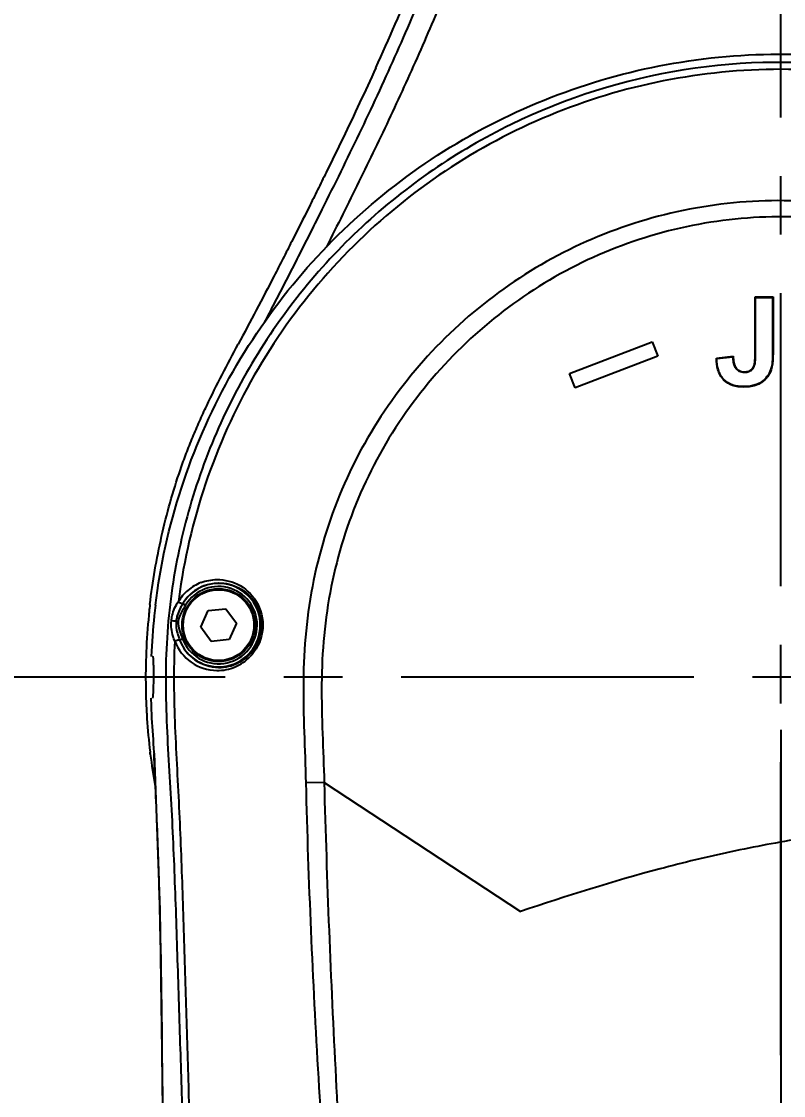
# Model space of a CAD drawing. Header units: millimetres. Extents: x 5828 to 6704, y 123 to 421.
# Drawn here: x 6426.99 to 6431.87, y 252.72 to 259.59 of the extents above; entities that cross this region are included whole.
import ezdxf
from ezdxf import colors
from ezdxf.entities.mleader import LeaderData, LeaderLine
from ezdxf.math import Vec2, Vec3

# ---------------------------------------------------------------- set-up
doc = ezdxf.new("R2010")
doc.units = ezdxf.units.MM
doc.linetypes.add('CENTER', pattern=[0.6, 0.375, -0.075, 0.075, -0.075])
for name, color, linetype in [('中心线', 7, 'Continuous'), ('外形图', 7, 'Continuous'), ('多重引线', 7, 'Continuous'), ('尺寸标注', 7, 'Continuous')]:
    doc.layers.add(name, color=color, linetype=linetype)
doc.styles.add('微软雅黑', font='msyh.ttc', dxfattribs={"height": 1.5})
doc.dimstyles.new('尺寸标注_1_15比例', dxfattribs={"dimtxt": 1.5, "dimasz": 1.25, "dimexe": 0.5, "dimexo": 0.4, "dimgap": 0.5, "dimtad": 1, "dimdec": 1, "dimlfac": 15, "dimdsep": 46, "dimtxsty": '微软雅黑', "dimcen": 0.09, "dimadec": 0, "dimazin": 0, "dimtp": 0.01, "dimtm": 0.01, "dimtfac": 1, "dimtdec": 1, "dimtofl": 0, "dimtmove": 0, "dimatfit": 3, "dimfxl": 1, "dimtolj": 1, "dimarcsym": 0})

# ---------------------------------------------------------------- blocks, each defined once
blk = doc.blocks.new('*D782')
at = {"layer": 'Defpoints', "color": 0}
for p in [(6420.543, 277.9758), (6438.7833, 233.3949), (6456.6042, 233.3949)]:
    blk.add_point(p, dxfattribs=at)
at = {"layer": '尺寸标注', "color": 0, "lineweight": -2}
for p, q in [((6420.943, 277.9758), (6457.1042, 277.9758)), ((6456.6042, 276.7258), (6456.6042, 234.6449)), ((6439.1833, 233.3949), (6457.1042, 233.3949))]:
    blk.add_line(p, q, dxfattribs=at)
at = {"layer": '尺寸标注', "color": 0}
for points in [[(6456.8126, 276.7258), (6456.3959, 276.7258), (6456.6042, 277.9758)], [(6456.3959, 234.6449), (6456.8126, 234.6449), (6456.6042, 233.3949)]]:
    blk.add_solid(points, dxfattribs=at)
at = {"layer": '尺寸标注', "color": 0, "insert": (6455.3291, 255.6854), "char_height": 1.5, "attachment_point": 5, "rotation": 90, "style": '微软雅黑'}
blk.add_mtext('\\A1;\\A1;668.8', dxfattribs=at)
blk = doc.blocks.new('*D783')
at = {"layer": 'Defpoints', "color": 0}
for p in [(6407.1832, 274.0616), (6431.8498, 233.4909), (6431.8498, 229.3627)]:
    blk.add_point(p, dxfattribs=at)
at = {"layer": '尺寸标注', "color": 0, "lineweight": -2}
for p, q in [((6407.1832, 273.6616), (6407.1832, 228.8627)), ((6431.8498, 233.0909), (6431.8498, 228.8627)), ((6408.4332, 229.3627), (6430.5998, 229.3627))]:
    blk.add_line(p, q, dxfattribs=at)
at = {"layer": '尺寸标注', "color": 0}
for points in [[(6408.4332, 229.571), (6408.4332, 229.1543), (6407.1832, 229.3627)], [(6430.5998, 229.1543), (6430.5998, 229.571), (6431.8498, 229.3627)]]:
    blk.add_solid(points, dxfattribs=at)
at = {"layer": '尺寸标注', "color": 0, "insert": (6419.5165, 230.6378), "char_height": 1.5, "attachment_point": 5, "style": '微软雅黑'}
blk.add_mtext('\\A1;370', dxfattribs=at)
blk = doc.blocks.new('*D808')
at = {"layer": 'Defpoints', "color": 0}
for p in [(6431.8498, 255.3949), (6441.1977, 255.3949), (6434.1165, 246.0616)]:
    blk.add_point(p, dxfattribs=at)
at = {"layer": '尺寸标注', "color": 0, "lineweight": -2}
for p, q in [((6432.2498, 255.3949), (6441.6977, 255.3949)), ((6441.1977, 247.3116), (6441.1977, 254.1449)), ((6434.5165, 246.0616), (6441.6977, 246.0616))]:
    blk.add_line(p, q, dxfattribs=at)
at = {"layer": '尺寸标注', "color": 0}
for points in [[(6441.4061, 254.1449), (6440.9894, 254.1449), (6441.1977, 255.3949)], [(6440.9894, 247.3116), (6441.4061, 247.3116), (6441.1977, 246.0616)]]:
    blk.add_solid(points, dxfattribs=at)
at = {"layer": '尺寸标注', "color": 0, "insert": (6439.9187, 250.6458), "char_height": 1.5, "attachment_point": 5, "rotation": 90, "style": '微软雅黑'}
blk.add_mtext('\\A1;140', dxfattribs=at)
blk = doc.blocks.new('*D809')
at = {"layer": 'Defpoints', "color": 0}
for p in [(6431.8498, 255.3949), (6431.8498, 248.6615), (6428.9165, 246.0616)]:
    blk.add_point(p, dxfattribs=at)
at = {"layer": '尺寸标注', "color": 0, "lineweight": -2}
for p, q in [((6431.8498, 254.9949), (6431.8498, 248.1615)), ((6428.9165, 246.4616), (6428.9165, 249.1615)), ((6427.6665, 248.6615), (6422.7661, 248.6615)), ((6433.0998, 248.6615), (6434.3498, 248.6615))]:
    blk.add_line(p, q, dxfattribs=at)
at = {"layer": '尺寸标注', "color": 0}
for points in [[(6427.6665, 248.4531), (6427.6665, 248.8698), (6428.9165, 248.6615)], [(6433.0998, 248.8698), (6433.0998, 248.4531), (6431.8498, 248.6615)]]:
    blk.add_solid(points, dxfattribs=at)
at = {"layer": '尺寸标注', "color": 0, "insert": (6424.402, 249.9115), "char_height": 1.5, "attachment_point": 5, "style": '微软雅黑'}
blk.add_mtext('\\A1;44', dxfattribs=at)
blk = doc.blocks.new('*D810')
at = {"layer": 'Defpoints', "color": 0}
for p in [(6431.8498, 255.4588), (6431.8498, 252.0791), (6434.1165, 246.0616)]:
    blk.add_point(p, dxfattribs=at)
at = {"layer": '尺寸标注', "color": 0, "lineweight": -2}
for p, q in [((6431.8498, 255.0588), (6431.8498, 251.5791)), ((6434.1165, 246.4616), (6434.1165, 252.5791)), ((6430.5998, 252.0791), (6422.9124, 252.0791)), ((6435.3665, 252.0791), (6436.6165, 252.0791))]:
    blk.add_line(p, q, dxfattribs=at)
at = {"layer": '尺寸标注', "color": 0}
for points in [[(6430.5998, 251.8708), (6430.5998, 252.2874), (6431.8498, 252.0791)], [(6435.3665, 252.2874), (6435.3665, 251.8708), (6434.1165, 252.0791)]]:
    blk.add_solid(points, dxfattribs=at)
at = {"layer": '尺寸标注', "color": 0, "insert": (6424.4873, 253.3543), "char_height": 1.5, "attachment_point": 5, "style": '微软雅黑'}
blk.add_mtext('\\A1;34', dxfattribs=at)

msp = doc.modelspace()

# ---------------------------------------------------------------- linework, layer by layer
at = {"layer": '中心线', "linetype": 'CENTER', "ltscale": 5}
for p, q in [((6431.8498, 231.977), (6431.8498, 278.9406)), ((6440.2927, 255.3949), (6421.8443, 255.3949))]:
    msp.add_line(p, q, dxfattribs=at)
at = {"layer": '外形图', "color": 7, "linetype": 'Continuous'}
for p, q in [((6431.685, 257.4622), (6431.685, 257.8282)), ((6431.685, 257.8282), (6431.7991, 257.8282)), ((6431.685, 257.8282), (6431.688, 257.8253)), ((6431.688, 257.4622), (6431.688, 257.8253)), ((6431.688, 257.8253), (6431.7962, 257.8253)), ((6431.7991, 257.8282), (6431.7962, 257.8253)), ((6431.7962, 257.8253), (6431.7962, 257.4695)), ((6431.7991, 257.8282), (6431.7991, 257.4695)), ((6430.4966, 257.339), (6431.0256, 257.5421)), ((6431.0256, 257.5421), (6431.0239, 257.5384)), ((6431.0256, 257.5421), (6431.0614, 257.4488)), ((6431.7991, 257.4695), (6431.7962, 257.4695)), ((6431.0614, 257.4488), (6430.5324, 257.2457)), ((6431.0614, 257.4488), (6431.0577, 257.4504)), ((6431.4365, 257.4367), (6431.5443, 257.449)), ((6431.4394, 257.4341), (6431.5416, 257.4458)), ((6431.5443, 257.449), (6431.5416, 257.4458)), ((6431.685, 257.4622), (6431.688, 257.4622)), ((6430.4966, 257.339), (6430.5003, 257.3374)), ((6430.5324, 257.2457), (6430.4966, 257.339)), ((6431.5584, 257.3801), (6431.5559, 257.3785)), ((6431.6151, 257.3497), (6431.6151, 257.3468)), ((6431.6691, 257.3714), (6431.6714, 257.3697)), ((6431.7865, 257.3613), (6431.7838, 257.3623)), ((6431.4821, 257.2987), (6431.4842, 257.3007)), ((6431.7263, 257.2817), (6431.7247, 257.2842)), ((6430.5324, 257.2457), (6430.5341, 257.2495)), ((6431.6112, 257.2519), (6431.6112, 257.2548)), ((6428.022, 255.8674), (6428.039, 255.8569)), ((6428.1358, 255.7162), (6428.1824, 255.821)), ((6428.1824, 255.821), (6428.2965, 255.833)), ((6428.2965, 255.833), (6428.3639, 255.7402)), ((6427.9779, 255.7527), (6427.9912, 255.7515)), ((6428.2032, 255.6235), (6428.1358, 255.7162)), ((6428.3639, 255.7402), (6428.3172, 255.6355)), ((6428.0004, 255.6331), (6428.019, 255.6402)), ((6428.3172, 255.6355), (6428.2032, 255.6235)), ((6427.7852, 255.5291), (6427.7853, 255.5293)), ((6427.7856, 255.5291), (6427.7856, 255.5293)), ((6427.7851, 255.26), (6427.7851, 255.2603)), ((6427.7855, 255.26), (6427.7855, 255.2603)), ((6427.813, 254.9036), (6427.8114, 254.9151)), ((6427.8128, 254.9035), (6427.8114, 254.9151)), ((6427.8364, 254.9083), (6427.8367, 254.9068)), ((6428.9258, 254.7209), (6428.8081, 254.7181)), ((6428.9258, 254.7206), (6430.1832, 253.8952)), ((6427.8743, 253.8766), (6427.8732, 253.9235)), ((6427.8748, 253.8766), (6427.8736, 253.9235))]:
    msp.add_line(p, q, dxfattribs=at)
msp.add_lwpolyline([(6427.8364, 254.9076), (6427.8739, 253.9056), (6427.8904, 252.7002), (6427.8845, 251.463)], dxfattribs=at)
for radius in [0.2333, 0.2267]:
    msp.add_circle((6428.2498, 255.7282), radius, dxfattribs=at)
for centre, radius, start, end in [((6432.136, 258.2222), 1.0519, 228.31437, 228.52744), ((6428.2498, 255.7282), 0.267, 200.88994, 148.59219), ((6428.2498, 255.7282), 0.247, 200.87998, 148.6027), ((6428.2411, 255.7307), 0.2891, 111.10738, 130.56374), ((6428.2533, 255.7279), 0.2702, 111.06404, 125.80679), ((6428.2431, 255.7281), 0.2924, 130.53691, 149.01951), ((6431.7965, 255.3952), 3.8347, 171.78374, 172.75787), ((6428.2533, 255.7281), 0.27, 125.82075, 148.94069), ((6431.8885, 255.3828), 4.106, 173.32338, 173.96631), ((6431.8664, 255.3731), 4.0495, 173.15266, 174.10966), ((6431.8078, 255.3903), 4.0249, 174.2747, 177.61411), ((6431.8709, 255.3847), 4.0883, 173.96656, 174.28404), ((6432.036, 255.3483), 4.2208, 174.01163, 177.55614), ((6427.0902, 246.0345), 9.7586, 84.78109, 84.95845), ((6428.2418, 255.7286), 0.2907, 200.59291, 269.36316), ((6428.2532, 255.7276), 0.2699, 200.51673, 269.29676), ((6431.7756, 255.3919), 3.9927, 177.61671, 178.02718), ((6431.7693, 255.3921), 3.9864, 178.02978, 181.33798), ((6428.2533, 255.728), 0.2703, 269.27498, 296.62935), ((6428.2427, 255.728), 0.2899, 293.00252, 315.36519), ((6428.2419, 255.7295), 0.2917, 269.34224, 293.03312), ((6431.7736, 255.3922), 3.9907, 181.33858, 181.89479), ((6431.7832, 255.3926), 4.0003, 181.89967, 183.17506), ((6431.8106, 255.3522), 3.9952, 181.30089, 183.14346), ((6431.7934, 255.3931), 4.0106, 183.17485, 183.74754), ((6439.8851, 255.835), 12.0841, 183.32996, 184.36816), ((6431.82, 255.3951), 4.0372, 183.75054, 186.82836), ((6431.8619, 255.4001), 4.0794, 186.99199, 189.95838), ((6375.9841, 252.5845), 51.9068, 0.14733, 1.42639)]:
    msp.add_arc(centre, radius, start, end, dxfattribs=at)
for points, knots in [([(6430.1729, 261.6587), (6430.1532, 261.5711), (6430.111, 261.3962), (6430.0403, 261.1356), (6429.9624, 260.8767), (6429.8496, 260.5342), (6429.7249, 260.1958), (6429.5907, 259.8611), (6429.486, 259.6118), (6429.3775, 259.3641), (6429.2654, 259.118), (6429.1501, 258.8734), (6429.0318, 258.6302), (6428.9316, 258.4284), (6428.8508, 258.2672), (6428.7899, 258.1465), (6428.7288, 258.0259), (6428.6673, 257.9055), (6428.6051, 257.7854), (6428.5632, 257.7056), (6428.5421, 257.6658)], [0, 0, 0, 0, 0.062257, 0.124748, 0.187266, 0.249783, 0.374813, 0.437332, 0.499851, 0.56237, 0.624889, 0.687407, 0.749926, 0.812444, 0.843704, 0.874963, 0.906222, 0.937482, 0.968741, 1, 1, 1, 1]), ([(6430.303, 261.6134), (6430.2943, 261.5757), (6430.2762, 261.5004), (6430.2475, 261.3877), (6430.2172, 261.2752), (6430.1858, 261.1629), (6430.1535, 261.0508), (6430.12, 260.9391), (6430.0855, 260.8276), (6430.038, 260.6795), (6429.9755, 260.4954), (6429.8961, 260.2759), (6429.813, 260.0579), (6429.7264, 259.8412), (6429.6366, 259.6258), (6429.5441, 259.4116), (6429.4489, 259.1986), (6429.3511, 258.9868), (6429.251, 258.776), (6429.1487, 258.5663), (6429.045, 258.3572), (6428.9753, 258.2182), (6428.9403, 258.1488)], [0, 0, 0, 0, 0.031081, 0.062247, 0.093473, 0.124725, 0.155985, 0.187245, 0.218504, 0.249764, 0.312283, 0.374803, 0.437322, 0.499842, 0.562362, 0.624882, 0.687402, 0.749922, 0.812442, 0.874961, 0.937481, 1, 1, 1, 1]), ([(6429.2563, 259.294), (6429.3411, 259.4806), (6429.5049, 259.8564), (6429.7288, 260.4293), (6429.8919, 260.9153), (6430.0048, 261.3095), (6430.0546, 261.5084), (6430.0776, 261.6083)], [0, 0, 0, 0, 0.249977, 0.49997, 0.749971, 0.874987, 1, 1, 1, 1]), ([(6430.303, 261.6134), (6430.3516, 261.4993), (6430.4329, 261.3313), (6430.5567, 261.1158), (6430.6574, 260.9586), (6430.7655, 260.8063), (6430.9191, 260.6105), (6431.1285, 260.3798), (6431.4048, 260.1282), (6431.6541, 259.9414), (6431.8635, 259.8068), (6432.0252, 259.7134), (6432.1912, 259.628), (6432.3611, 259.5505), (6432.5345, 259.4812), (6432.711, 259.4203), (6432.8902, 259.3679), (6433.1322, 259.3094), (6433.3781, 259.2685), (6433.6259, 259.245), (6433.8124, 259.2364), (6433.9991, 259.237), (6434.1856, 259.2465), (6434.3714, 259.2649), (6434.5561, 259.292), (6434.7089, 259.3217), (6434.8301, 259.3497), (6434.9507, 259.3808), (6435.0999, 259.425), (6435.2175, 259.4656), (6435.2759, 259.4871)], [0, 0, 0, 0, 0.062319, 0.093572, 0.124829, 0.156087, 0.187346, 0.249845, 0.312344, 0.374843, 0.406102, 0.437361, 0.468619, 0.499878, 0.531136, 0.562395, 0.593654, 0.624912, 0.687412, 0.71867, 0.749929, 0.781187, 0.812446, 0.843705, 0.874963, 0.906222, 0.921853, 0.937483, 0.968741, 1, 1, 1, 1]), ([(6427.8458, 255.8559), (6427.9065, 256.3619), (6428.2316, 257.3593), (6429.0741, 258.3595), (6429.9302, 258.9268), (6430.6433, 259.2245), (6431.3998, 259.3818), (6432.1723, 259.3935), (6432.9332, 259.2597), (6433.6554, 258.9852), (6434.3128, 258.5792), (6434.8818, 258.0564), (6435.341, 257.435), (6435.6737, 256.7375), (6435.8673, 255.9897), (6435.8985, 255.4748), (6435.8891, 255.219)], [0, 0, 0, 0, 0.124558, 0.249131, 0.311704, 0.374277, 0.43685, 0.499423, 0.561996, 0.624569, 0.687143, 0.749716, 0.812289, 0.87486, 0.937431, 1, 1, 1, 1]), ([(6432.3867, 259.2929), (6432.0041, 259.3457), (6431.2186, 259.3382), (6430.0983, 258.984), (6429.1291, 258.3199), (6428.6388, 257.706), (6428.4447, 257.3722)], [0, 0, 0, 0, 0.250003, 0.499998, 0.749998, 1, 1, 1, 1]), ([(6432.3714, 259.2504), (6432.1208, 259.2841), (6431.6115, 259.3024), (6430.8579, 259.1812), (6430.1419, 258.9151), (6429.277, 258.3846), (6428.4157, 257.4198), (6428.0731, 256.4415), (6428.0012, 255.9432)], [0, 0, 0, 0, 0.125283, 0.2506, 0.375885, 0.501184, 0.750581, 1, 1, 1, 1]), ([(6429.2563, 259.294), (6429.2222, 259.2191), (6429.1531, 259.0697), (6429.0469, 258.8468), (6428.9568, 258.6618), (6428.884, 258.5142), (6428.8107, 258.3668), (6428.7368, 258.2197), (6428.662, 258.0731), (6428.5866, 257.9267), (6428.4914, 257.7444), (6428.4145, 257.5988), (6428.3759, 257.5261)], [0, 0, 0, 0, 0.125, 0.25, 0.375, 0.4375, 0.500001, 0.625001, 0.687501, 0.75, 0.875, 1, 1, 1, 1]), ([(6434.8972, 255.2343), (6434.9079, 255.4508), (6434.8831, 255.8875), (6434.7089, 256.519), (6434.4047, 257.0997), (6433.9848, 257.6027), (6433.4676, 258.0054), (6432.8767, 258.2887), (6432.2396, 258.4419), (6431.5844, 258.4572), (6430.9409, 258.3332), (6430.3385, 258.075), (6429.8046, 257.6949), (6429.3631, 257.2107), (6429.0337, 256.644), (6428.8687, 256.1227), (6428.8041, 255.6933), (6428.7838, 255.2595), (6428.8028, 254.9347), (6428.8081, 254.7181)], [0, 0, 0, 0, 0.062488, 0.125008, 0.187499, 0.250004, 0.312502, 0.375004, 0.437507, 0.500007, 0.562505, 0.625005, 0.687508, 0.750007, 0.812512, 0.875018, 0.906308, 0.937532, 1, 1, 1, 1]), ([(6434.7915, 255.2403), (6434.8035, 255.4496), (6434.7816, 255.8722), (6434.615, 256.4835), (6434.322, 257.0456), (6433.9163, 257.5324), (6433.416, 257.9217), (6432.8441, 258.1947), (6432.2274, 258.3408), (6431.5937, 258.3528), (6430.9721, 258.2292), (6430.3911, 257.9757), (6429.8774, 257.6047), (6429.4534, 257.1337), (6429.138, 256.5839), (6428.9807, 256.0791), (6428.9197, 255.6636), (6428.9014, 255.2441), (6428.9205, 254.9301), (6428.9258, 254.7206)], [0, 0, 0, 0, 0.062487, 0.125008, 0.187498, 0.250002, 0.3125, 0.375001, 0.437504, 0.500003, 0.562502, 0.625002, 0.687506, 0.750006, 0.812511, 0.875019, 0.906309, 0.937532, 1, 1, 1, 1]), ([(6427.8103, 255.8602), (6427.8189, 255.9335), (6427.8401, 256.0798), (6427.8832, 256.2972), (6427.9375, 256.5121), (6427.9925, 256.6883), (6428.0427, 256.8272), (6428.0835, 256.9302), (6428.1272, 257.0319), (6428.1891, 257.1659), (6428.272, 257.3306), (6428.3413, 257.461), (6428.3759, 257.5261)], [0, 0, 0, 0, 0.125057, 0.250156, 0.375188, 0.500126, 0.56266, 0.62521, 0.687681, 0.750084, 0.875087, 1, 1, 1, 1]), ([(6431.7991, 257.4695), (6431.7991, 257.46), (6431.7983, 257.4238), (6431.795, 257.3869), (6431.7865, 257.3613)], [0, 0, 0, 0, 0.260497, 1, 1, 1, 1]), ([(6431.4821, 257.2987), (6431.4653, 257.3162), (6431.4412, 257.3618), (6431.4365, 257.4116), (6431.4365, 257.4367)], [0, 0, 0, 0, 0.491936, 1, 1, 1, 1]), ([(6431.4842, 257.3007), (6431.4677, 257.3178), (6431.4444, 257.3621), (6431.4396, 257.4101), (6431.4394, 257.4341)], [0, 0, 0, 0, 0.498904, 1, 1, 1, 1]), ([(6431.5416, 257.4458), (6431.5421, 257.4342), (6431.544, 257.4114), (6431.5498, 257.3883), (6431.5559, 257.3785)], [0, 0, 0, 0, 0.500554, 1, 1, 1, 1]), ([(6431.5443, 257.449), (6431.5448, 257.4363), (6431.5467, 257.4129), (6431.5526, 257.3893), (6431.5584, 257.3801)], [0, 0, 0, 0, 0.537877, 1, 1, 1, 1]), ([(6431.6691, 257.3714), (6431.6772, 257.3827), (6431.6837, 257.4147), (6431.685, 257.4451), (6431.685, 257.4622)], [0, 0, 0, 0, 0.450295, 1, 1, 1, 1]), ([(6431.6714, 257.3697), (6431.6807, 257.3825), (6431.6866, 257.4154), (6431.688, 257.4464), (6431.688, 257.4622)], [0, 0, 0, 0, 0.499205, 1, 1, 1, 1]), ([(6428.4447, 257.3722), (6428.3492, 257.2079), (6428.1818, 256.8648), (6428.0079, 256.3198), (6427.9297, 255.8493), (6427.9091, 255.4699), (6427.9138, 255.09), (6427.9467, 254.6165), (6427.9711, 254.0476), (6427.989, 253.4786), (6428.0075, 252.9097), (6428.0245, 252.3407), (6428.0443, 251.5821), (6428.067, 250.634), (6428.0983, 249.4985), (6428.1248, 248.7424), (6428.1398, 248.3654)], [0, 0, 0, 0, 0.062623, 0.125277, 0.187914, 0.219178, 0.250426, 0.313023, 0.37557, 0.43808, 0.500606, 0.563141, 0.625672, 0.750683, 0.875683, 1, 1, 1, 1]), ([(6431.5559, 257.3785), (6431.562, 257.3687), (6431.5794, 257.3511), (6431.6035, 257.3468), (6431.6151, 257.3468)], [0, 0, 0, 0, 0.499519, 1, 1, 1, 1]), ([(6431.5584, 257.3801), (6431.5641, 257.3708), (6431.5806, 257.3539), (6431.6037, 257.3497), (6431.6151, 257.3497)], [0, 0, 0, 0, 0.488437, 1, 1, 1, 1]), ([(6431.6151, 257.3497), (6431.6254, 257.3497), (6431.6458, 257.3515), (6431.6634, 257.3636), (6431.6691, 257.3714)], [0, 0, 0, 0, 0.518498, 1, 1, 1, 1]), ([(6431.6151, 257.3468), (6431.6256, 257.3468), (6431.6468, 257.3486), (6431.6653, 257.3613), (6431.6714, 257.3697)], [0, 0, 0, 0, 0.502031, 1, 1, 1, 1]), ([(6431.7865, 257.3613), (6431.7813, 257.3455), (6431.7657, 257.3148), (6431.7404, 257.2914), (6431.7263, 257.2817)], [0, 0, 0, 0, 0.494514, 1, 1, 1, 1]), ([(6431.6112, 257.2519), (6431.5874, 257.2519), (6431.54, 257.257), (6431.498, 257.2822), (6431.4821, 257.2987)], [0, 0, 0, 0, 0.50989, 1, 1, 1, 1]), ([(6431.6112, 257.2548), (6431.5882, 257.2548), (6431.5417, 257.2597), (6431.5001, 257.2842), (6431.4842, 257.3007)], [0, 0, 0, 0, 0.50111, 1, 1, 1, 1]), ([(6431.7263, 257.2817), (6431.7184, 257.2763), (6431.683, 257.257), (6431.6416, 257.2519), (6431.6112, 257.2519)], [0, 0, 0, 0, 0.240716, 1, 1, 1, 1]), ([(6428.2386, 256.02), (6428.2898, 256.0206), (6428.3985, 255.9926), (6428.5194, 255.8653), (6428.5494, 255.6813), (6428.4908, 255.5666), (6428.449, 255.5243)], [0, 0, 0, 0, 0.226984, 0.470307, 0.736964, 1, 1, 1, 1]), ([(6428.2498, 255.9981), (6428.2944, 255.9986), (6428.3885, 255.9761), (6428.4992, 255.8717), (6428.54, 255.7132), (6428.5002, 255.6061), (6428.4677, 255.5635)], [0, 0, 0, 0, 0.223952, 0.46399, 0.730609, 1, 1, 1, 1]), ([(6427.9478, 255.7554), (6427.9488, 255.7667), (6427.9555, 255.8103), (6427.974, 255.8518), (6427.9924, 255.8786)], [0, 0, 0, 0, 0.259209, 1, 1, 1, 1]), ([(6428.0215, 255.8667), (6428.0057, 255.8405), (6427.9869, 255.8033), (6427.9788, 255.763), (6427.9779, 255.7527)], [0, 0, 0, 0, 0.747854, 1, 1, 1, 1]), ([(6428.039, 255.8569), (6428.0289, 255.8404), (6428.0096, 255.8072), (6427.9929, 255.7708), (6427.9912, 255.7515)], [0, 0, 0, 0, 0.50068, 1, 1, 1, 1]), ([(6427.9924, 255.8786), (6427.9974, 255.8741), (6428.0061, 255.869), (6428.0157, 255.8655), (6428.0208, 255.8656), (6428.0216, 255.8667)], [0, 0, 0, 0, 0.624493, 0.870381, 1, 1, 1, 1]), ([(6427.9696, 255.6263), (6427.9652, 255.6361), (6427.9496, 255.6772), (6427.9448, 255.7224), (6427.9478, 255.7554)], [0, 0, 0, 0, 0.245087, 1, 1, 1, 1]), ([(6427.9779, 255.7527), (6427.9769, 255.7424), (6427.9778, 255.7013), (6427.9896, 255.6614), (6428.0005, 255.6328)], [0, 0, 0, 0, 0.252161, 1, 1, 1, 1]), ([(6427.9912, 255.7515), (6427.9896, 255.7324), (6427.9993, 255.694), (6428.0122, 255.6582), (6428.019, 255.6402)], [0, 0, 0, 0, 0.49933, 1, 1, 1, 1]), ([(6427.9696, 255.6263), (6427.9598, 255.4438), (6427.9668, 255.0773), (6428.0004, 254.5298), (6428.0197, 253.9813), (6428.0369, 253.433), (6428.0535, 252.8847), (6428.0736, 252.1536), (6428.0861, 251.6052), (6428.0947, 251.2396)], [0, 0, 0, 0, 0.124939, 0.250089, 0.375086, 0.500046, 0.625042, 0.750045, 1, 1, 1, 1]), ([(6427.9696, 255.6263), (6427.9754, 255.6299), (6427.9848, 255.6333), (6427.995, 255.635), (6427.9999, 255.634), (6428.0005, 255.6328)], [0, 0, 0, 0, 0.624581, 0.870338, 1, 1, 1, 1]), ([(6428.4677, 255.5635), (6428.4613, 255.5551), (6428.4348, 255.5244), (6428.4012, 255.4998), (6428.3744, 255.4864)], [0, 0, 0, 0, 0.25959, 1, 1, 1, 1]), ([(6427.8278, 255.5282), (6427.8287, 255.5282), (6427.8293, 255.5232), (6427.8305, 255.5171), (6427.8311, 255.5041), (6427.8321, 255.4805), (6427.8326, 255.4432), (6427.8327, 255.3949), (6427.8321, 255.3465), (6427.8311, 255.3093), (6427.8297, 255.2856), (6427.8288, 255.2727), (6427.8275, 255.2665), (6427.8267, 255.2616), (6427.8258, 255.2616)], [0, 0, 0, 0, 0.010688, 0.039302, 0.085433, 0.147431, 0.309116, 0.499845, 0.690564, 0.852242, 0.914258, 0.960439, 0.989146, 1, 1, 1, 1]), ([(6427.8361, 254.9147), (6427.8361, 254.9124), (6427.8363, 254.9098), (6427.8366, 254.9071), (6427.8367, 254.9068)], [0, 0, 0, 0, 0.858283, 1, 1, 1, 1]), ([(6427.8736, 253.9235), (6427.8693, 254.0874), (6427.8596, 254.4153), (6427.8434, 254.7429), (6427.8367, 254.9068)], [0, 0, 0, 0, 0.500001, 1, 1, 1, 1]), ([(6428.9258, 254.7206), (6428.9419, 254.0901), (6428.9803, 253.1447), (6429.0532, 251.8853), (6429.1224, 250.9417), (6429.2062, 250), (6429.2904, 249.0633), (6429.3791, 248.1434), (6429.4465, 247.5376), (6429.4804, 247.2406)], [0, 0, 0, 0, 0.252187, 0.378277, 0.504388, 0.63049, 0.756301, 0.880451, 1, 1, 1, 1]), ([(6428.8081, 254.7181), (6428.8235, 254.088), (6428.8801, 252.8282), (6428.993, 251.2562), (6429.1071, 250.0011), (6429.2065, 249.0659), (6429.3231, 248.1484), (6429.412, 247.5446), (6429.4538, 247.248)], [0, 0, 0, 0, 0.252066, 0.50414, 0.630184, 0.755976, 0.880223, 1, 1, 1, 1]), ([(6433.8498, 254.4854), (6433.5388, 254.492), (6432.9156, 254.4803), (6432.141, 254.3954), (6431.5288, 254.2817), (6430.9236, 254.1354), (6430.4779, 253.9952), (6430.1832, 253.8952)], [0, 0, 0, 0, 0.249961, 0.499998, 0.625013, 0.749999, 1, 1, 1, 1])]:
    msp.add_open_spline(points, degree=3, knots=knots, dxfattribs=at)
for points in [[(6431.7962, 257.4695), (6431.7962, 257.4335), (6431.7951, 257.3964), (6431.7838, 257.3623)], [(6431.7838, 257.3623), (6431.7735, 257.3313), (6431.7516, 257.3027), (6431.7247, 257.2842)], [(6431.7247, 257.2842), (6431.6925, 257.262), (6431.6503, 257.2548), (6431.6112, 257.2548)], [(6428.1369, 256.0004), (6428.1691, 256.0128), (6428.2041, 256.0196), (6428.2386, 256.02)], [(6428.1562, 255.98), (6428.1859, 255.9914), (6428.2181, 255.9977), (6428.2498, 255.9981)]]:
    msp.add_open_spline(points, degree=3, dxfattribs=at)

# ---------------------------------------------------------------- dimensions: what is measured, and where the dimension line sits
at = {"layer": '尺寸标注'}
dim = msp.add_linear_dim(base=(6456.6042, 233.3949), p1=(6420.543, 277.9758), p2=(6438.7833, 233.3949), angle=90, text='\\A1;668.8', dimstyle='尺寸标注_1_15比例', override={"dimtxsty": '微软雅黑'}, dxfattribs=at)
dim.commit()
dim.dimension.update_dxf_attribs({"geometry": '*D782', "text_midpoint": (6455.3291, 255.6854)})
dim = msp.add_linear_dim(base=(6431.8498, 229.3627), p1=(6407.1832, 274.0616), p2=(6431.8498, 233.4909), dimstyle='尺寸标注_1_15比例', dxfattribs=at)
dim.commit()
dim.dimension.update_dxf_attribs({"geometry": '*D783', "text_midpoint": (6419.5165, 230.6378)})
for base, p1, p2, picture, middle in [((6431.8498, 252.0791), (6434.1165, 246.0616), (6431.8498, 255.4588), '*D810', (6424.4873, 252.0791)), ((6431.8498, 248.6615), (6428.9165, 246.0616), (6431.8498, 255.3949), '*D809', (6424.402, 248.6615))]:
    dim = msp.add_linear_dim(base=base, p1=p1, p2=p2, dimstyle='尺寸标注_1_15比例', dxfattribs=at)
    dim.commit()
    dim.dimension.update_dxf_attribs({"geometry": picture, "text_midpoint": middle, "dimtype": 160})
dim = msp.add_linear_dim(base=(6441.1977, 255.3949), p1=(6434.1165, 246.0616), p2=(6431.8498, 255.3949), angle=90, dimstyle='尺寸标注_1_15比例', dxfattribs=at)
dim.commit()
dim.dimension.update_dxf_attribs({"geometry": '*D808', "text_midpoint": (6441.1977, 250.6458), "dimtype": 160})

# ---------------------------------------------------------------- leaders
at = {"layer": '多重引线'}
ml = msp.add_multileader_mtext('Standard', dxfattribs=at)
ml.set_content('\\A1;\\pxqc;4×{\\C256;Φ8H7( {\\H0.7x;\\S+0.015^   0;}) depth6\\P4×M6 depth9}', style='微软雅黑')
ml.set_leader_properties()
ml.build(insert=Vec2(0, 0))
ml.multileader.update_dxf_attribs({"text_left_attachment_type": 5, "text_right_attachment_type": 5, "dogleg_length": 1, "arrow_head_size": 1.25})
ctx = ml.context
ctx.base_point, ctx.char_height, ctx.arrow_head_size, ctx.plane_origin = Vec3(6383.4677, 252.5415), 1.5, 1.25, Vec3(6428.9165, 246.0616)
ctx.left_attachment, ctx.right_attachment, ctx.text_align_type = 5, 5, 2
notes = []
notes.append((ctx, [(0, (1, 1, 0), (6410.2228, 252.5415), (-1, 0), 1, [(0, [(6428.9165, 246.0616)], 0, [])])]))
ctx.mtext.insert, ctx.mtext.width, ctx.mtext.alignment, ctx.mtext.flow_direction = Vec3(6407.2228, 257.6462), 21.739909, 3, 5
for ctx, leaders in notes:
    for number, flags, end, landing, length, lines in leaders:
        leader = LeaderData()
        leader.index, (leader.has_last_leader_line, leader.has_dogleg_vector, leader.attachment_direction) = number, flags
        leader.last_leader_point, leader.dogleg_vector, leader.dogleg_length = Vec3(end), Vec3(landing), length
        for number, points, colour, breaks in lines:
            line = LeaderLine()
            line.index, line.vertices, line.color, line.breaks = number, Vec3.list(points), colors.encode_raw_color(colour), breaks
            leader.lines.append(line)
        ctx.leaders.append(leader)

doc.saveas('drawing.dxf')
